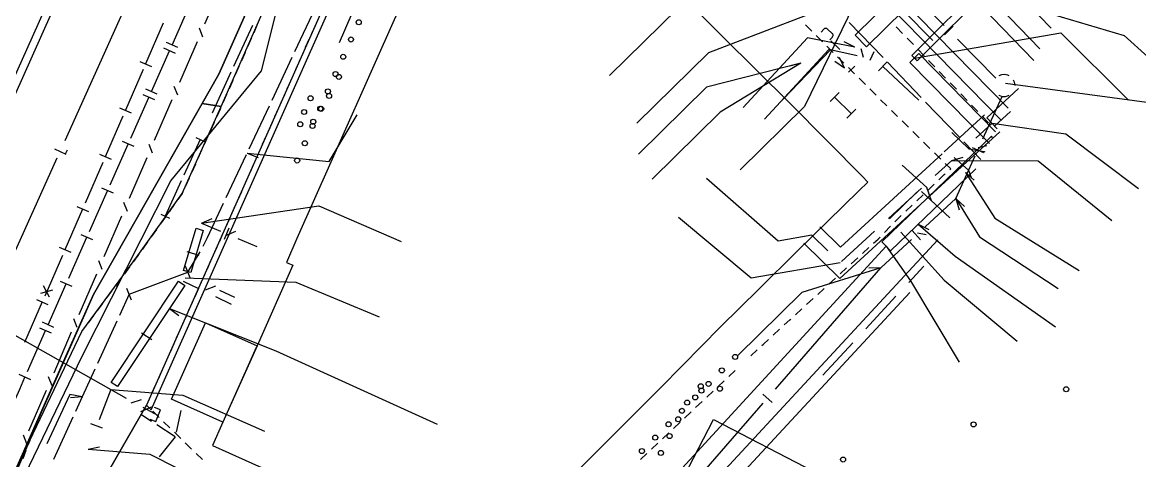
# Model space of a CAD drawing. Header units: metres. Extents: x 3206 to 3701, y 9896 to 11410.
# Drawn here: x 3521 to 3609.6, y 11142.5 to 11177.2 of the extents above; entities that cross this region are included whole.
import ezdxf

# ---------------------------------------------------------------- set-up
doc = ezdxf.new("R2010")
doc.units = ezdxf.units.M
for name, color, linetype in [('BUILDING', 7, 'Continuous'), ('CURB', 7, 'Continuous'), ('ELECTR_CABLE', 7, 'Continuous'), ('ELECTR_CABLE_COMM', 7, 'Continuous'), ('GAS', 7, 'Continuous'), ('GROUND', 7, 'Continuous'), ('HEAT', 7, 'Continuous'), ('ROAD', 7, 'Continuous'), ('SEWER', 7, 'Continuous'), ('SIDEWALK_PATH', 7, 'Continuous'), ('WATER_PIPELINE', 7, 'Continuous')]:
    doc.layers.add(name, color=color, linetype=linetype)

# ---------------------------------------------------------------- blocks, each defined once
blk = doc.blocks.new('МОЖЖЕВЕЛЬНИК_СКАЛЬНЫЙ')
blk.add_circle((0, 0), 0.2)

msp = doc.modelspace()

# ---------------------------------------------------------------- linework, layer by layer
at = {"layer": 'BUILDING'}
for points in [[(3553.83, 11130.357), (3567.84, 11144.418), (3571.611, 11148.202), (3573.384, 11150), (3576.397, 11153.056), (3579.476, 11156.084), (3582.465, 11159.023), (3587.362, 11163.837), (3588.081, 11164.544), (3587.99, 11164.636), (3587.73, 11164.9), (3581.919, 11170.781), (3576.573, 11176.069), (3564.699, 11187.961)], [(3552.627, 11182.101), (3549.347, 11174.731), (3545.508, 11166.106), (3542.814, 11160.054), (3541.978, 11158.175), (3542.48, 11157.951), (3539.655, 11151.569), (3539.587, 11151.416), (3538.955, 11150), (3538.955, 11150), (3536.953, 11145.513), (3536.121, 11143.648), (3537.421, 11143.064), (3541.833, 11141.08)]]:
    msp.add_lwpolyline(points, dxfattribs=at)
for points in [[(3539.655, 11151.569), (3536.953, 11145.513), (3532.864, 11147.337), (3535.566, 11153.393)], [(3583.815, 11141.582), (3569.607, 11114.158), (3561.65, 11118.281), (3575.858, 11145.705)]]:
    msp.add_lwpolyline(points, close=True, dxfattribs=at)
at = {"layer": 'CURB'}
for points in [[(3536.628, 11173.095), (3549.828, 11202.844)], [(3539.675, 11177.023), (3539.389, 11176.373)], [(3544.255, 11176.934), (3543.97, 11176.294)], [(3583.635, 11176.503), (3583.138, 11176.996)], [(3590.338, 11176.846), (3590.844, 11176.321)], [(3584.486, 11175.656), (3583.989, 11176.15)], [(3591.191, 11175.961), (3591.696, 11175.436)], [(3539.188, 11175.915), (3538.901, 11175.265)], [(3543.768, 11175.837), (3543.483, 11175.197)], [(3585.337, 11174.81), (3584.841, 11175.304)], [(3592.043, 11175.076), (3592.548, 11174.55)], [(3538.7, 11174.808), (3538.414, 11174.158)], [(3543.28, 11174.74), (3542.996, 11174.1)], [(3586.188, 11173.964), (3585.692, 11174.458)], [(3592.895, 11174.19), (3593.401, 11173.665)], [(3538.212, 11173.7), (3537.926, 11173.05)], [(3542.793, 11173.643), (3542.699, 11173.43), (3542.509, 11173.003)], [(3587.04, 11173.118), (3586.543, 11173.611)], [(3593.748, 11173.305), (3594.253, 11172.78)], [(3536.628, 11173.095), (3526.679, 11155.628)], [(3537.725, 11172.593), (3537.439, 11171.943)], [(3542.306, 11172.546), (3542.022, 11171.906)], [(3587.891, 11172.271), (3587.394, 11172.765)], [(3594.6, 11172.42), (3595.105, 11171.895)], [(3588.742, 11171.425), (3588.246, 11171.919)], [(3595.452, 11171.534), (3595.958, 11171.009)], [(3537.237, 11171.485), (3536.951, 11170.835)], [(3541.819, 11171.449), (3541.535, 11170.809)], [(3589.593, 11170.579), (3589.097, 11171.072)], [(3596.305, 11170.649), (3596.811, 11170.125)], [(3536.748, 11170.378), (3536.457, 11169.73)], [(3541.332, 11170.352), (3541.048, 11169.712)], [(3590.447, 11169.734), (3589.949, 11170.227)], [(3597.158, 11169.765), (3597.664, 11169.24)], [(3536.252, 11169.274), (3535.961, 11168.627)], [(3540.845, 11169.255), (3540.561, 11168.615)], [(3591.3, 11168.891), (3590.802, 11169.383)], [(3535.756, 11168.171), (3535.465, 11167.523)], [(3540.358, 11168.158), (3540.074, 11167.518)], [(3592.154, 11168.047), (3591.656, 11168.539)], [(3593.008, 11167.203), (3592.51, 11167.695)], [(3535.26, 11167.067), (3534.969, 11166.419)], [(3539.871, 11167.061), (3539.586, 11166.42)], [(3593.861, 11166.359), (3593.363, 11166.851)], [(3534.764, 11165.963), (3534.473, 11165.315)], [(3539.384, 11165.963), (3539.267, 11165.701), (3539.099, 11165.323)], [(3594.588, 11165.519), (3594.653, 11165.577), (3594.217, 11166.008)], [(3534.268, 11164.859), (3533.976, 11164.212)], [(3538.897, 11164.866), (3538.613, 11164.226)], [(3593.704, 11164.707), (3594.15, 11165.13), (3594.214, 11165.187)], [(3533.771, 11163.756), (3533.719, 11163.639), (3533.38, 11163.165)], [(3538.41, 11163.769), (3538.126, 11163.129)], [(3591.962, 11163.054), (3592.471, 11163.536)], [(3592.833, 11163.88), (3593.341, 11164.363)], [(3533.09, 11162.758), (3532.677, 11162.18)], [(3537.923, 11162.672), (3537.639, 11162.032)], [(3591.092, 11162.228), (3591.6, 11162.71)], [(3532.386, 11161.774), (3531.974, 11161.196)], [(3590.224, 11161.398), (3590.292, 11161.469), (3590.729, 11161.884)], [(3537.436, 11161.575), (3537.152, 11160.935)], [(3589.396, 11160.53), (3589.879, 11161.037)], [(3531.683, 11160.789), (3531.27, 11160.211)], [(3536.949, 11160.478), (3536.665, 11159.837)], [(3588.543, 11159.686), (3588.912, 11160.023), (3589.051, 11160.168)], [(3530.98, 11159.804), (3530.567, 11159.226)], [(3536.462, 11159.38), (3536.178, 11158.74)], [(3587.657, 11158.876), (3588.174, 11159.349)], [(3530.276, 11158.819), (3530.211, 11158.728), (3529.858, 11158.246)], [(3535.976, 11158.283), (3535.692, 11157.643)], [(3586.771, 11158.067), (3587.288, 11158.539)], [(3529.562, 11157.842), (3529.541, 11157.814), (3529.14, 11157.271)], [(3585.885, 11157.257), (3586.402, 11157.729)], [(3528.843, 11156.869), (3528.421, 11156.298)], [(3535.489, 11157.186), (3535.205, 11156.546)], [(3584.998, 11156.447), (3585.515, 11156.92)], [(3524.531, 11150.797), (3526.679, 11155.628)], [(3528.124, 11155.896), (3527.702, 11155.324)], [(3535.002, 11156.089), (3534.718, 11155.449)], [(3584.112, 11155.638), (3584.629, 11156.11)], [(3527.405, 11154.922), (3526.983, 11154.351)], [(3534.515, 11154.992), (3534.231, 11154.351)], [(3583.226, 11154.828), (3583.743, 11155.301)], [(3526.686, 11153.949), (3526.264, 11153.378)], [(3534.028, 11153.894), (3533.81, 11153.403), (3533.744, 11153.254)], [(3582.34, 11154.019), (3582.857, 11154.491)], [(3581.454, 11153.209), (3581.898, 11153.615), (3581.971, 11153.681)], [(3533.54, 11152.798), (3533.254, 11152.158)], [(3579.683, 11151.588), (3579.802, 11151.7), (3580.198, 11152.062)], [(3580.567, 11152.399), (3581.084, 11152.872)], [(3533.05, 11151.702), (3532.765, 11151.063)], [(3578.808, 11150.766), (3579.318, 11151.246)], [(3520.124, 11140.887), (3524.531, 11150.797)], [(3532.561, 11150.606), (3532.29, 11150), (3532.275, 11149.967)], [(3532.071, 11149.51), (3531.785, 11148.871)], [(3577.058, 11149.123), (3577.568, 11149.602)], [(3576.183, 11148.301), (3576.694, 11148.78)], [(3531.581, 11148.414), (3531.296, 11147.775)], [(3575.308, 11147.479), (3575.819, 11147.959)], [(3531.092, 11147.318), (3530.885, 11146.856), (3531.024, 11146.721)], [(3574.433, 11146.657), (3574.944, 11147.137)], [(3531.383, 11146.372), (3531.885, 11145.885)], [(3573.558, 11145.835), (3574.069, 11146.315)], [(3532.244, 11145.536), (3532.746, 11145.048)], [(3572.683, 11145.014), (3573.194, 11145.493)], [(3521.65, 11144.053), (3521.519, 11143.723)], [(3533.105, 11144.7), (3533.608, 11144.212)], [(3571.808, 11144.192), (3572.319, 11144.671)], [(3521.333, 11143.259), (3521.071, 11142.599)], [(3533.966, 11143.864), (3534.469, 11143.376)], [(3570.934, 11143.37), (3571.444, 11143.85)], [(3534.827, 11143.028), (3535.33, 11142.54)], [(3570.059, 11142.548), (3570.569, 11143.028)]]:
    msp.add_lwpolyline(points, dxfattribs=at)
at = {"layer": 'ELECTR_CABLE'}
for points in [[(3458.503, 10999.652), (3459.955, 11004.068), (3464.988, 11014.954), (3463.687, 11017.823), (3466.401, 11018.187), (3474.863, 11037.416), (3476.483, 11041.413), (3475.227, 11042.867), (3477.738, 11043.659), (3489.311, 11069.617), (3488.022, 11071.138), (3490.668, 11072.394), (3501.327, 11096.502), (3500.004, 11098.453), (3502.683, 11099.114), (3515.386, 11127.596), (3518.505, 11135.639), (3518.505, 11135.639), (3525.765, 11150.677), (3532.829, 11164.636), (3540.019, 11173.372), (3543.408, 11186.973), (3547.122, 11194.828)], [(3545.635, 11181.234), (3548.023, 11179.889), (3546.168, 11175.58)], [(3542.657, 11174.89), (3544.257, 11178.298)], [(3539.287, 11176.966), (3537.794, 11173.707)], [(3586.606, 11177.201), (3589.29, 11174.404)], [(3540.844, 11171.03), (3542.444, 11174.438)], [(3588.272, 11174.206), (3588.578, 11174.89)], [(3589.614, 11174.074), (3588.928, 11173.346)], [(3592.122, 11171.026), (3589.271, 11173.71)], [(3589.637, 11174.043), (3592.321, 11171.246)], [(3537.586, 11173.253), (3536.094, 11169.993)], [(3585.8, 11171.639), (3585.096, 11170.929)], [(3586.78, 11169.962), (3585.448, 11171.284)], [(3592.667, 11170.885), (3595.352, 11168.088)], [(3538.873, 11166.833), (3545.363, 11166.18), (3547.604, 11169.86)], [(3539.031, 11167.169), (3540.632, 11170.577)], [(3587.132, 11170.317), (3586.428, 11169.607)], [(3534.796, 11168.061), (3535.481, 11167.756)], [(3594.757, 11168.477), (3596.102, 11167.176), (3597.316, 11166.974), (3597.359, 11166.925)], [(3535.139, 11167.909), (3533.856, 11165.098)], [(3595.698, 11167.727), (3597.041, 11166.329)], [(3537.219, 11163.308), (3538.819, 11166.716)], [(3538.873, 11166.833), (3539.744, 11166.494)], [(3593.144, 11163.043), (3592.754, 11164.11), (3590.812, 11165.883)], [(3533.649, 11164.644), (3532.366, 11161.833)], [(3589.8, 11161.619), (3591.98, 11163.746)], [(3592.342, 11163.787), (3594.576, 11161.717)], [(3535.382, 11159.459), (3535.729, 11160.135), (3537.006, 11162.855)], [(3532.023, 11161.985), (3532.709, 11161.681)], [(3534.169, 11157.409), (3535.14, 11159.022)], [(3529.514, 11155.64), (3534.169, 11157.409)], [(3534.347, 11156.942), (3533.991, 11157.876)], [(3529.514, 11155.64), (3528.746, 11153.963)], [(3529.692, 11155.173), (3529.336, 11156.107)], [(3528.538, 11153.508), (3527.003, 11150.154)], [(3526.795, 11149.7), (3525.789, 11147.502), (3525.259, 11146.345)], [(3525.789, 11147.502), (3524.801, 11147.692), (3522.983, 11143.777)], [(3525.789, 11147.502), (3524.858, 11147.426)], [(3525.051, 11145.891), (3523.516, 11142.537)], [(3531.286, 11145.565), (3530.518, 11146.065)], [(3533.615, 11146.434), (3533.252, 11144.722)], [(3533.171, 11144.337), (3531.705, 11145.292)], [(3533.171, 11144.337), (3531.883, 11142.758)]]:
    msp.add_lwpolyline(points, dxfattribs=at)
at = {"layer": 'ELECTR_CABLE_COMM'}
for points in [[(3535.522, 11177.074), (3536.92, 11180.305)], [(3535.362, 11176.037), (3535.086, 11176.734)], [(3533.528, 11172.466), (3534.926, 11175.697)], [(3533.368, 11171.429), (3533.092, 11172.126)], [(3531.533, 11167.859), (3532.932, 11171.09)], [(3531.374, 11166.822), (3531.098, 11167.519)], [(3529.539, 11163.251), (3530.938, 11166.482)], [(3529.379, 11162.214), (3529.104, 11162.911)], [(3527.545, 11158.643), (3528.944, 11161.874)], [(3527.385, 11157.607), (3527.109, 11158.303)], [(3525.551, 11154.036), (3526.949, 11157.267)], [(3525.391, 11152.999), (3525.115, 11153.696)], [(3523.557, 11149.428), (3524.955, 11152.659)], [(3523.397, 11148.391), (3523.121, 11149.088)], [(3521.563, 11144.821), (3522.961, 11148.052)], [(3521.403, 11143.784), (3521.127, 11144.481)]]:
    msp.add_lwpolyline(points, dxfattribs=at)
at = {"layer": 'GAS'}
for points in [[(3532.924, 11175.406), (3534.36, 11178.646)], [(3532.222, 11177.138), (3530.821, 11173.913)], [(3533.179, 11174.746), (3532.264, 11175.151)], [(3533.381, 11175.203), (3532.467, 11175.609)], [(3531.286, 11171.709), (3532.722, 11174.949)], [(3530.621, 11173.454), (3529.22, 11170.229)], [(3530.362, 11174.112), (3531.279, 11173.713)], [(3531.743, 11171.506), (3530.829, 11171.911)], [(3529.647, 11168.012), (3531.083, 11171.252)], [(3531.54, 11171.049), (3530.626, 11171.454)], [(3529.021, 11169.771), (3527.62, 11166.546)], [(3528.762, 11170.429), (3529.679, 11170.03)], [(3528.009, 11164.315), (3529.445, 11167.555)], [(3529.902, 11167.352), (3528.987, 11167.757)], [(3527.162, 11166.745), (3528.079, 11166.347)], [(3527.421, 11166.087), (3526.02, 11162.862)], [(3526.37, 11160.617), (3527.806, 11163.857)], [(3528.263, 11163.655), (3527.349, 11164.06)], [(3525.821, 11162.404), (3524.42, 11159.179)], [(3525.362, 11162.603), (3526.279, 11162.205)], [(3524.732, 11156.92), (3526.168, 11160.16)], [(3526.625, 11159.958), (3525.71, 11160.363)], [(3523.961, 11159.378), (3524.878, 11158.98)], [(3524.221, 11158.72), (3522.82, 11155.496)], [(3523.093, 11153.223), (3524.529, 11156.463)], [(3524.986, 11156.261), (3524.072, 11156.666)], [(3523.437, 11155.978), (3522.472, 11155.712)], [(3523.2, 11155.427), (3522.729, 11156.309)], [(3522.62, 11155.037), (3521.219, 11151.812)], [(3522.162, 11155.236), (3523.079, 11154.838)], [(3523.348, 11152.563), (3522.433, 11152.969)], [(3523.55, 11153.021), (3522.636, 11153.426)], [(3521.455, 11149.526), (3522.891, 11152.766)], [(3519.817, 11145.828), (3520.835, 11148.128), (3521.252, 11149.069)], [(3521.709, 11148.866), (3520.795, 11149.271)]]:
    msp.add_lwpolyline(points, dxfattribs=at)
at = {"layer": 'GROUND'}
msp.add_lwpolyline([(3527.87, 11141.621), (3530.885, 11146.856), (3531.267, 11146.485), (3556.656, 11203.617)], dxfattribs=at)
at = {"layer": 'HEAT'}
for points in [[(3598.339, 11168.759), (3597.53, 11169.64), (3600.044, 11171.948)], [(3597.324, 11169.865), (3594.139, 11166.941)], [(3599.392, 11170.127), (3598.139, 11168.977)], [(3597.936, 11169.198), (3596.647, 11168.015)], [(3597.936, 11169.198), (3603.786, 11168.377), (3609.535, 11164.022)], [(3598.548, 11168.531), (3595.339, 11165.585)], [(3593.975, 11166.79), (3585.913, 11159.389), (3584.281, 11160.982)], [(3594.739, 11166.263), (3593.432, 11165.063)], [(3594.739, 11166.263), (3595.64, 11166.509)], [(3594.739, 11166.263), (3601.588, 11166.234), (3607.422, 11161.494)], [(3594.938, 11166.488), (3596.077, 11165.475), (3596.282, 11164.91)], [(3595.503, 11165.736), (3585.875, 11156.897), (3583.016, 11159.687)], [(3595.821, 11165.301), (3598.151, 11161.665), (3604.834, 11157.533)], [(3595.821, 11165.301), (3596.517, 11164.678)], [(3583.648, 11160.335), (3580.986, 11159.858), (3575.282, 11164.82)], [(3592.327, 11164.049), (3589.713, 11161.649)], [(3585.894, 11158.143), (3578.845, 11156.915), (3573.082, 11161.741)], [(3584.918, 11159.095), (3583.648, 11160.335)], [(3588.608, 11160.635), (3585.994, 11158.235)], [(3567.451, 11109.301), (3557.269, 11120.696), (3593.635, 11159.957)], [(3591.327, 11156.582), (3592.52, 11157.87)], [(3567.985, 11110.505), (3558.891, 11120.682), (3591.405, 11155.783)], [(3587.922, 11152.905), (3590.308, 11155.481)], [(3584.516, 11149.229), (3586.902, 11151.805)]]:
    msp.add_lwpolyline(points, dxfattribs=at)
at = {"layer": 'ROAD'}
msp.add_lwpolyline([(3517.455, 11134.885), (3526.679, 11155.628), (3536.628, 11173.095), (3542.776, 11186.952), (3549.828, 11202.844), (3550.858, 11204.563), (3552.264, 11205.948), (3553.97, 11206.94), (3555.9, 11207.482), (3557.873, 11207.75), (3559.791, 11207.415), (3561.522, 11206.523), (3562.932, 11205.118), (3565.17, 11202.77), (3572.325, 11209.106), (3562.535, 11219.721), (3561.216, 11221.66), (3560.523, 11223.852), (3560.483, 11226.151), (3561.117, 11228.409), (3602.521, 11320.928)], dxfattribs=at)
at = {"layer": 'SEWER'}
for points in [[(3588.56, 11180.52), (3573.04, 11178.317), (3567.612, 11172.981)], [(3598.691, 11169.417), (3588.527, 11179.794), (3589.287, 11180.538), (3599.216, 11170.4)], [(3588.56, 11180.52), (3593.234, 11175.754)], [(3587.743, 11179.517), (3575.441, 11174.784), (3569.767, 11169.205)], [(3591.11, 11180.034), (3594.142, 11176.944)], [(3587.01, 11178.618), (3583.069, 11170.544), (3577.954, 11165.515)], [(3594.858, 11176.905), (3594.151, 11176.212)], [(3585.068, 11175.808), (3585.256, 11176.013), (3585.28, 11176.043), (3585.295, 11176.07), (3585.315, 11176.108), (3585.326, 11176.148), (3585.329, 11176.182), (3585.324, 11176.221), (3585.314, 11176.258), (3585.299, 11176.281), (3585.281, 11176.303), (3584.849, 11176.698), (3584.828, 11176.711), (3584.808, 11176.72), (3584.78, 11176.727), (3584.756, 11176.727), (3584.723, 11176.726), (3584.691, 11176.721), (3584.659, 11176.707), (3584.616, 11176.684), (3584.588, 11176.66), (3584.379, 11176.431)], [(3585.146, 11175.741), (3585.862, 11175.056)], [(3595.192, 11175.873), (3598.224, 11172.782)], [(3581.381, 11171.102), (3585.131, 11175.024)], [(3582.769, 11173.973), (3575.3, 11172.051), (3569.899, 11166.741)], [(3582.769, 11173.973), (3576.383, 11170.073), (3570.987, 11164.767)], [(3582.769, 11173.973), (3581.87, 11173.718)], [(3599.297, 11172.963), (3599.193, 11173.021), (3598.934, 11173.077), (3598.671, 11173.053), (3598.463, 11172.967)], [(3599.759, 11172.2), (3599.72, 11172.462), (3599.644, 11172.617)], [(3598.99, 11172.37), (3611.005, 11170.762), (3616.732, 11165.88)], [(3597.204, 11167.974), (3598.724, 11171.337)], [(3598.462, 11171.431), (3598.474, 11171.423), (3598.724, 11171.337), (3598.988, 11171.329), (3599.243, 11171.4), (3599.298, 11171.436)], [(3596.363, 11167.288), (3597.266, 11166.881)], [(3596.838, 11167.283), (3597.513, 11167.427)], [(3595.067, 11163.245), (3596.587, 11166.608)], [(3535.255, 11161.286), (3544.546, 11162.652), (3551.091, 11159.824)], [(3592.638, 11161), (3595.067, 11163.245)], [(3595.067, 11163.245), (3596.927, 11160.204), (3603.166, 11156.109)], [(3595.067, 11163.245), (3595.323, 11162.347)], [(3595.067, 11163.245), (3595.75, 11162.608)], [(3533.823, 11157.533), (3534.819, 11160.873), (3535.394, 11160.701), (3534.398, 11157.361), (3533.823, 11157.533)], [(3535.255, 11161.286), (3536.109, 11161.664)], [(3535.255, 11161.286), (3536.753, 11160.648)], [(3537.429, 11160.887), (3537.041, 11159.975)], [(3537.179, 11160.3), (3537.981, 11160.651)], [(3538.133, 11160.061), (3539.631, 11159.423)], [(3591.596, 11160.696), (3592.268, 11159.968)], [(3592.031, 11160.505), (3592.709, 11160.375)], [(3589.107, 11157.736), (3591.536, 11159.981)], [(3534.08, 11159.04), (3535.03, 11158.757)], [(3589.107, 11157.736), (3582.855, 11155.784), (3577.774, 11150.792)], [(3580.76, 11148.13), (3589.107, 11157.736)], [(3589.107, 11157.736), (3588.173, 11157.706)], [(3528.083, 11148.659), (3533.422, 11156.675), (3533.921, 11156.343), (3528.582, 11148.326), (3528.083, 11148.659)], [(3533.786, 11156.692), (3535.018, 11156.104)], [(3533.96, 11156.941), (3542.743, 11156.595), (3549.335, 11153.86)], [(3535.581, 11155.998), (3536.398, 11156.314)], [(3536.676, 11155.978), (3537.863, 11155.411)], [(3536.372, 11155.458), (3537.605, 11154.869)], [(3532.707, 11154.52), (3541.144, 11151.169), (3553.95, 11145.345)], [(3532.707, 11154.52), (3533.451, 11153.955)], [(3518.841, 11153.313), (3528.064, 11148.09)], [(3530.486, 11152.6), (3531.311, 11152.051)], [(3528.064, 11148.09), (3527.143, 11145.691)], [(3528.064, 11148.09), (3533.771, 11147.636), (3540.256, 11144.779)], [(3528.064, 11148.09), (3529.279, 11147.418)], [(3579.757, 11147.715), (3580.505, 11147.065)], [(3529.668, 11147.028), (3530.502, 11147.296)], [(3531.335, 11146.712), (3530.412, 11146.327)], [(3571.428, 11137.393), (3579.776, 11146.998)], [(3530.592, 11146.693), (3531.808, 11146.021)], [(3531.155, 11145.748), (3531.618, 11145.558), (3531.997, 11146.484), (3531.534, 11146.673)], [(3527.406, 11145.024), (3526.481, 11145.379)], [(3526.255, 11143.376), (3527.172, 11143.55)], [(3526.255, 11143.376), (3531.161, 11142.963), (3537.899, 11139.566)]]:
    msp.add_lwpolyline(points, dxfattribs=at)
at = {"layer": 'SIDEWALK_PATH'}
for points in [[(3556.283, 11204.008), (3530.885, 11146.856), (3527.87, 11141.621)], [(3549.828, 11202.844), (3536.628, 11173.095), (3535.302, 11170.767), (3536.818, 11170.533), (3541.444, 11181.041)], [(3519.511, 11139.06), (3521.65, 11144.053), (3525.756, 11152.69), (3530.211, 11158.728), (3533.719, 11163.639), (3536.818, 11170.533), (3541.444, 11181.041)]]:
    msp.add_lwpolyline(points, dxfattribs=at)
for points in [[(3530.885, 11146.856), (3531.267, 11146.485), (3556.656, 11203.617), (3556.283, 11204.008)], [(3526.679, 11155.628), (3517.455, 11134.885), (3510.926, 11120.208), (3507.237, 11111.93), (3501.623, 11099.321), (3501.741, 11099.268), (3507.187, 11111.342), (3510.971, 11119.912), (3517.617, 11134.813), (3519.511, 11139.06), (3521.65, 11144.053), (3525.756, 11152.69), (3530.211, 11158.728), (3533.719, 11163.639), (3536.818, 11170.533), (3535.302, 11170.767)]]:
    msp.add_lwpolyline(points, close=True, dxfattribs=at)
at = {"layer": 'WATER_PIPELINE'}
for points in [[(3507.49, 11144.061), (3543.049, 11223.435), (3543.541, 11223.215), (3508.087, 11143.796), (3507.49, 11144.061)], [(3524.431, 11167.835), (3548.247, 11220.738)], [(3601.735, 11175.112), (3575.703, 11202.011), (3574.977, 11201.309), (3601.235, 11174.176)], [(3594.445, 11183.451), (3587.07, 11176.175), (3587.982, 11175.249), (3595.358, 11182.526), (3594.445, 11183.451)], [(3597.844, 11180), (3597.421, 11180.425), (3591.562, 11174.581), (3591.986, 11174.157), (3597.844, 11180)], [(3592.006, 11181.045), (3608.408, 11176.153), (3619.676, 11166.001)], [(3601.651, 11177.735), (3602.611, 11176.751)], [(3587.043, 11175.234), (3583.289, 11175.977), (3578.189, 11170.454)], [(3591.774, 11174.369), (3603.377, 11176.369), (3608.746, 11171.046)], [(3587.043, 11175.234), (3586.209, 11175.654)], [(3587.744, 11174.426), (3587.55, 11175.098)], [(3587.238, 11174.558), (3584.986, 11175.04), (3579.885, 11169.528)], [(3586.228, 11173.56), (3585.842, 11174.411)], [(3597.725, 11167.61), (3591.418, 11174.018), (3592.13, 11174.72), (3598.219, 11168.534)], [(3586.228, 11173.56), (3585.459, 11174.09)], [(3586.544, 11173.24), (3587.042, 11173.732)], [(3597.974, 11168.075), (3597.883, 11168.17), (3589.193, 11159.81), (3589.887, 11159.09), (3596.649, 11165.595)], [(3523.584, 11167.165), (3524.494, 11166.756)], [(3524.464, 11166.769), (3524.613, 11167.1)], [(3500, 11113.564), (3523.815, 11166.467)], [(3592.07, 11161.19), (3594.998, 11158.666), (3602.973, 11153.06)], [(3592.07, 11161.19), (3592.915, 11160.792)], [(3590.702, 11160.568), (3594.149, 11156.77), (3599.928, 11151.916)], [(3572.168, 11140.569), (3589.54, 11159.45)], [(3589.54, 11159.45), (3591.465, 11156.718), (3595.317, 11150.262)]]:
    msp.add_lwpolyline(points, dxfattribs=at)

# ---------------------------------------------------------------- block references
at = {"layer": 'BUSH'}
for p in [(3547.715, 11177.212), (3547.105, 11175.842), (3546.495, 11174.471), (3545.885, 11173.101), (3546.145, 11172.881), (3545.275, 11171.731), (3545.368, 11171.368), (3543.898, 11171.181), (3543.388, 11170.095), (3544.665, 11170.36), (3544.739, 11170.346), (3543.079, 11169.123), (3544.055, 11168.99), (3544.115, 11169.321), (3543.445, 11167.619), (3542.835, 11166.249), (3577.562, 11150.677), (3576.509, 11149.608), (3574.834, 11148.351), (3575.456, 11148.54), (3574.402, 11147.472), (3574.889, 11148.008), (3576.359, 11148.152), (3603.812, 11148.116), (3573.757, 11147.058), (3573.057, 11145.732), (3573.349, 11146.404), (3572.29, 11145.342), (3596.47, 11145.329), (3571.231, 11144.279), (3572.367, 11144.4), (3570.173, 11143.217), (3571.677, 11143.068), (3586.122, 11142.542)]:
    msp.add_blockref('МОЖЖЕВЕЛЬНИК_СКАЛЬНЫЙ', p, dxfattribs=at)

doc.saveas('drawing.dxf')
